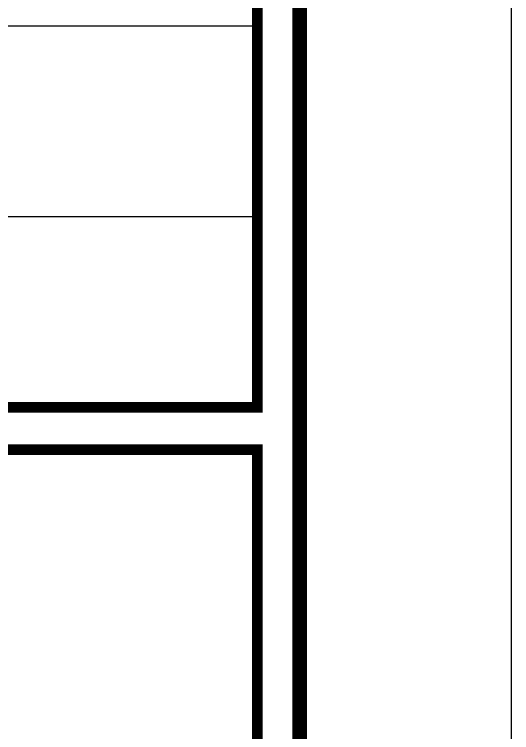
# Model space of a CAD drawing. Extents: x 36524600 to 36525730, y 2746759 to 2747713.
# Drawn here: x 36525613.44 to 36525625.17, y 2746851.46 to 2746868.41 of the extents above; entities that cross this region are included whole.
import ezdxf

# ---------------------------------------------------------------- set-up
doc = ezdxf.new("R2010")
doc.units = 0
doc.header["$LTSCALE"] = 1000
doc.header["$MEASUREMENT"] = 0
for name, color, linetype in [('A0-11 图框-粗线', 16, 'Continuous'), ('A0-12 图框-中粗线', 41, 'Continuous'), ('A0-13 图框-细线', 7, 'Continuous')]:
    doc.layers.add(name, color=color, linetype=linetype)

# ---------------------------------------------------------------- blocks, each defined once
blk = doc.blocks.new('A$C00E3302F')
at = {"layer": 'A0-12 图框-中粗线', "const_width": 50, "flags": 128}
for points in [[(7000, -5400), (0, -5400), (0, 0), (7000, 0)], [(0, -7400), (0, -5600), (7000, -5600), (7000, -7400)]]:
    blk.add_lwpolyline(points, close=True, dxfattribs=at)
at = {"layer": 'A0-13 图框-细线'}
for p, q in [((7000, -3600), (0, -3600)), ((7000, -4500), (0, -4500)), ((7000, -5600), (0, -5600))]:
    blk.add_line(p, q, dxfattribs=at)
blk = doc.blocks.new('A$C6202001D')
at = {"layer": 'A0-11 图框-粗线', "const_width": 70}
blk.add_lwpolyline([(58400, 41000), (2500, 41000), (2500, 1000), (58400, 1000)], close=True, dxfattribs=at)
at = {"layer": 'A0-13 图框-细线'}
blk.add_lwpolyline([(59400, 42000), (0, 42000), (0, 0), (59400, 0)], close=True, dxfattribs=at)
blk.add_blockref('A$C00E3302F', (51200, 19900))

msp = doc.modelspace()

# ---------------------------------------------------------------- block references
at = {"xscale": 0.005, "yscale": 0.005, "zscale": 0.005}
msp.add_blockref('A$C6202001D', (36525328.169, 2746786.632), dxfattribs=at)

doc.saveas('drawing.dxf')
